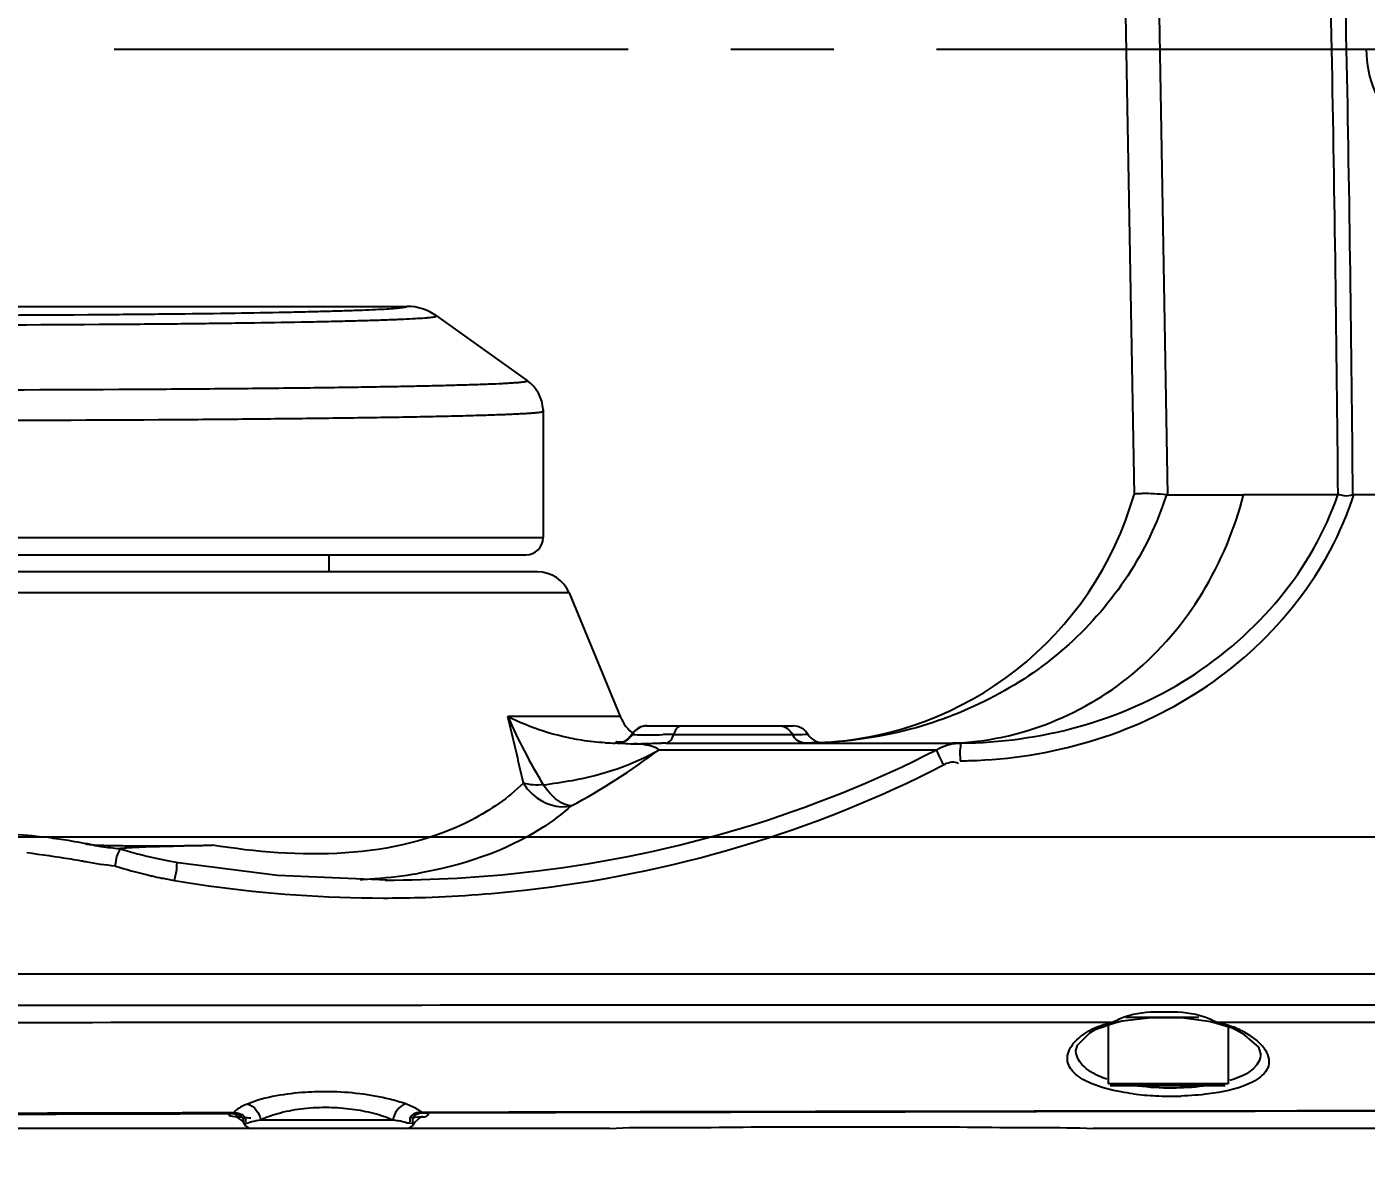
# Model space of a CAD drawing. Header units: millimetres. Extents: x 4086 to 8300, y 123 to 1549.
# Drawn here: x 6933.45 to 6953, y 441.71 to 458.33 of the extents above; entities that cross this region are included whole.
import ezdxf

# ---------------------------------------------------------------- set-up
doc = ezdxf.new("R2010")
doc.units = ezdxf.units.MM
doc.linetypes.add('CENTER', pattern=[0.6, 0.375, -0.075, 0.075, -0.075])
for name, color, linetype in [('中心线', 7, 'Continuous'), ('外形图', 7, 'Continuous'), ('尺寸标注', 7, 'Continuous')]:
    doc.layers.add(name, color=color, linetype=linetype)
doc.styles.add('思源黑', font='SourceHanSansCN-Normal.ttf')
doc.dimstyles.new('尺寸标注_1_4比例', dxfattribs={"dimtxt": 7, "dimasz": 6, "dimexe": 2, "dimexo": 1.5, "dimgap": 1, "dimtad": 1, "dimdec": 1, "dimlfac": 4, "dimdsep": 46, "dimtxsty": '思源黑', "dimcen": 0.09, "dimadec": 0, "dimazin": 0, "dimtp": 0.01, "dimtm": 0.01, "dimtfac": 1, "dimtdec": 1, "dimtofl": 0, "dimtmove": 0, "dimatfit": 3, "dimfxl": 1, "dimtolj": 1, "dimarcsym": 0})

# ---------------------------------------------------------------- blocks, each defined once
blk = doc.blocks.new('*D755')
at = {"layer": 'Defpoints', "color": 0}
for p in [(6960.112, 469.498), (6894.679, 446.498), (6960.112, 446.498)]:
    blk.add_point(p, dxfattribs=at)
at = {"layer": '尺寸标注', "color": 0, "lineweight": -2}
for p, q in [((6958.612, 469.498), (6892.679, 469.498)), ((6894.679, 463.498), (6894.679, 452.498)), ((6958.612, 446.498), (6892.679, 446.498))]:
    blk.add_line(p, q, dxfattribs=at)
at = {"layer": '尺寸标注', "color": 0}
for points in [[(6895.679, 463.498), (6893.679, 463.498), (6894.679, 469.498)], [(6893.679, 452.498), (6895.679, 452.498), (6894.679, 446.498)]]:
    blk.add_solid(points, dxfattribs=at)
at = {"layer": '尺寸标注', "color": 0, "insert": (6890.055, 457.578), "char_height": 7, "attachment_point": 5, "rotation": 90, "style": '思源黑'}
blk.add_mtext('\\A1;92', dxfattribs=at)
blk = doc.blocks.new('*D756')
at = {"layer": 'Defpoints', "color": 0}
for p in [(6960.112, 469.498), (6912.112, 449.123), (6912.112, 423.652)]:
    blk.add_point(p, dxfattribs=at)
at = {"layer": '尺寸标注', "color": 0, "lineweight": -2}
for p, q in [((6960.112, 467.998), (6960.112, 421.652)), ((6912.112, 447.623), (6912.112, 421.652)), ((6954.112, 423.652), (6918.112, 423.652))]:
    blk.add_line(p, q, dxfattribs=at)
at = {"layer": '尺寸标注', "color": 0}
for points in [[(6918.112, 424.652), (6918.112, 422.652), (6912.112, 423.652)], [(6954.112, 422.652), (6954.112, 424.652), (6960.112, 423.652)]]:
    blk.add_solid(points, dxfattribs=at)
at = {"layer": '尺寸标注', "color": 0, "insert": (6936.112, 428.276), "char_height": 7, "attachment_point": 5, "style": '思源黑'}
blk.add_mtext('\\A1;192', dxfattribs=at)
blk = doc.blocks.new('*D757')
at = {"layer": 'Defpoints', "color": 0}
for p in [(6960.112, 446.498), (6964.612, 446.498), (6964.612, 423.62)]:
    blk.add_point(p, dxfattribs=at)
at = {"layer": '尺寸标注', "color": 0, "lineweight": -2}
for p, q in [((6960.112, 444.998), (6960.112, 421.62)), ((6964.612, 444.998), (6964.612, 421.62)), ((6954.112, 423.62), (6948.112, 423.62)), ((6970.612, 423.62), (6988.905, 423.62))]:
    blk.add_line(p, q, dxfattribs=at)
at = {"layer": '尺寸标注', "color": 0}
for points in [[(6954.112, 422.62), (6954.112, 424.62), (6960.112, 423.62)], [(6970.612, 424.62), (6970.612, 422.62), (6964.612, 423.62)]]:
    blk.add_solid(points, dxfattribs=at)
at = {"layer": '尺寸标注', "color": 0, "insert": (6983.3, 428.235), "char_height": 7, "attachment_point": 5, "style": '思源黑'}
blk.add_mtext('\\A1;18', dxfattribs=at)

msp = doc.modelspace()

# ---------------------------------------------------------------- linework, layer by layer
at = {"layer": '中心线', "linetype": 'CENTER', "ltscale": 20}
msp.add_line((7074.229, 457.9978), (6904.8666, 457.9978), dxfattribs=at)
at = {"layer": '外形图'}
for p, q in [((6949.3793, 464.835), (6949.6121, 451.4978)), ((6949.8699, 464.835), (6950.1027, 451.4978)), ((6952.715, 457.9978), (6952.499, 457.9935)), ((6953.001, 457.9978), (6952.715, 457.9978)), ((6929.9371, 454.2478), (6938.9965, 454.2478)), ((6939.4326, 454.1081), (6940.7583, 453.1611)), ((6940.9864, 452.7434), (6940.9871, 452.7165)), ((6940.9871, 452.7164), (6940.9871, 450.8728)), ((6950.1027, 451.4978), (6951.2119, 451.4978)), ((6952.5897, 451.4978), (6951.2119, 451.4978)), ((6989.9215, 451.4978), (6952.8058, 451.4978)), ((6932.4914, 450.8728), (6940.9871, 450.8728)), ((6922.7077, 450.6228), (6940.7371, 450.6228)), ((6937.8621, 450.6228), (6937.8621, 450.3728)), ((6940.9058, 450.3728), (6922.3795, 450.3728)), ((6941.3678, 450.0639), (6932.0429, 450.0639)), ((6941.3678, 450.0639), (6942.1138, 448.2601)), ((6942.1138, 448.2601), (6940.472, 448.2601)), ((6942.4989, 448.1239), (6944.6371, 448.1239)), ((6942.2824, 447.999), (6942.2274, 447.9333)), ((6942.2824, 447.9989), (6942.2885, 447.9989)), ((6942.8937, 447.9989), (6944.6263, 447.9989)), ((6944.8496, 448.0024), (6944.8515, 448.0025)), ((6942.0739, 447.8739), (6942.0389, 447.8739)), ((6942.6804, 447.7758), (6946.728, 447.7758)), ((6942.7803, 447.8739), (6947.0141, 447.8739)), ((6947.0141, 447.8739), (6947.0828, 447.8739)), ((6933.7633, 446.4937), (6933.6666, 446.5068)), ((6935.7507, 446.3743), (6935.8785, 446.3773)), ((6936.0152, 446.3805), (6936.1601, 446.3845)), ((6935.3374, 446.1911), (6935.3401, 446.1905)), ((6935.5517, 446.146), (6935.3401, 446.1905)), ((6935.659, 446.1266), (6935.5517, 446.146)), ((6937.11, 445.9409), (6935.659, 446.1266)), ((6938.7108, 445.8728), (6937.11, 445.9409)), ((6938.684, 445.8728), (6938.7108, 445.8728)), ((6942.3906, 444.4978), (6920.567, 444.4978)), ((6942.614, 444.4978), (6942.3906, 444.4978)), ((6944.6119, 444.4978), (6942.614, 444.4978)), ((6946.362, 444.4978), (6944.6119, 444.4978)), ((6946.848, 444.4978), (6946.362, 444.4978)), ((6948.36, 444.4978), (6946.848, 444.4978)), ((6982.8473, 444.4978), (6948.36, 444.4978)), ((6949.2369, 444.0456), (6948.8478, 444.0456)), ((6949.3125, 444.0456), (6949.2369, 444.0456)), ((6950.0593, 444.0457), (6949.3125, 444.0456)), ((6950.8141, 444.0457), (6950.0593, 444.0457)), ((6950.9868, 444.0457), (6950.8141, 444.0457)), ((6951.3768, 444.0458), (6950.9868, 444.0457)), ((6951.4518, 444.0458), (6951.3768, 444.0458)), ((6949.0482, 443.7949), (6948.8479, 443.7949)), ((6949.2371, 443.7949), (6949.0482, 443.7949)), ((6949.0821, 443.7091), (6949.3127, 443.7853)), ((6949.2817, 443.7949), (6949.2371, 443.7949)), ((6949.2371, 443.7853), (6949.2371, 442.8978)), ((6949.3126, 443.7853), (6949.4376, 443.817)), ((6949.3126, 443.7853), (6949.3127, 443.7853)), ((6949.4376, 443.817), (6949.8631, 443.8698)), ((6949.4915, 443.8728), (6950.5601, 443.8728)), ((6949.8631, 443.8698), (6950.3062, 443.8682)), ((6950.3062, 443.8682), (6950.6979, 443.8138)), ((6950.6979, 443.8138), (6950.8144, 443.7852)), ((6950.8141, 443.7853), (6951.0437, 443.7154)), ((6950.8399, 443.795), (6950.8144, 443.7852)), ((6951.1019, 443.7962), (6950.8398, 443.7962)), ((6951.377, 443.7962), (6951.1019, 443.7962)), ((6948.9689, 443.6446), (6949.0465, 443.6911)), ((6948.9852, 443.6885), (6949.0465, 443.6911)), ((6949.0482, 443.6921), (6949.0821, 443.7091)), ((6950.9871, 443.7327), (6950.9871, 442.8978)), ((6951.0437, 443.7154), (6951.1021, 443.6892)), ((6951.1553, 443.6884), (6951.1018, 443.6894)), ((6951.1025, 443.689), (6951.1917, 443.6407)), ((6951.1917, 443.6407), (6951.4281, 443.4344)), ((6948.7649, 443.3836), (6948.7649, 443.3898)), ((6951.4281, 443.4344), (6951.4601, 443.3392)), ((6951.46, 443.3436), (6951.4601, 443.3394)), ((6950.9871, 442.8978), (6949.2371, 442.8978)), ((6949.2621, 442.8728), (6950.9408, 442.8728)), ((6936.4485, 442.4682), (6936.437, 442.4655)), ((6939.1992, 442.4135), (6939.2291, 442.4258)), ((6939.2255, 442.4798), (6939.2114, 442.4865)), ((6936.5217, 442.2478), (6931.6226, 442.2478)), ((6936.6246, 442.2478), (6936.5217, 442.2478)), ((6936.6029, 442.3479), (6936.6245, 442.3142)), ((6936.6574, 442.3205), (6936.6246, 442.3141)), ((6936.7349, 442.2478), (6936.6246, 442.2478)), ((6938.9892, 442.2478), (6936.7349, 442.2478)), ((6938.7932, 442.3706), (6936.8684, 442.3706)), ((6939.0996, 442.2478), (6938.988, 442.2478)), ((6939.0996, 442.314), (6939.0366, 442.3229)), ((6939.2291, 442.2478), (6939.0996, 442.2478)), ((6941.9571, 442.2478), (6939.2291, 442.2478)), ((6944.6121, 442.2729), (6946.3621, 442.2729))]:
    msp.add_line(p, q, dxfattribs=at)
for points in [[(6940.9871, 452.7164), (6940.9868, 452.7335), (6940.9864, 452.7434)], [(6950.1027, 451.4978), (6950.0933, 451.498), (6950.084, 451.4985)], [(6948.7649, 443.3828), (6948.7868, 443.465), (6948.9689, 443.6446)], [(6936.4718, 442.4801), (6936.4601, 442.4731), (6936.4485, 442.4682)], [(6936.5217, 442.4215), (6936.4959, 442.4257), (6936.5142, 442.4187), (6936.6029, 442.3479)], [(6939.0996, 442.3142), (6939.1145, 442.3385), (6939.1992, 442.4135)], [(6939.2533, 442.4725), (6939.2395, 442.4751), (6939.2255, 442.4798)]]:
    msp.add_lwpolyline(points, dxfattribs=at)
for centre, radius, start, end in [((6385.9379, 446.828), 566.671, 1.129011, 1.820987), ((6385.28, 446.8218), 567.5451, 1.128338, 1.819873), ((6386.2111, 446.8328), 566.3979, 0.471915, 1.12907), ((6385.5181, 446.8257), 567.307, 0.471733, 1.128416), ((6938.9964, 453.4971), 0.7507, 54.47568, 89.98067), ((6931.6154, 896.2817), 442.3054, 269.554159, 270.428604), ((6931.6153, 856.3889), 402.2704, 269.536723, 270.445336), ((6940.4408, 452.7165), 0.5463, 2.82327, 54.46667), ((6931.6031, 1059.6855), 606.6565, 269.6704033, 270.3667102), ((6931.6808, 1064.6207), 612.0369, 270.0476899, 270.3654774), ((6944.8052, 452.8739), 5, 272.34122, 344.03247), ((6940.7371, 450.8728), 0.25, 270, 0), ((6940.9058, 449.8728), 0.5, 22.4674, 90), ((6867.2648, 430.5309), 75.3234, 12.854379, 13.613698), ((6942.6914, 448.4989), 0.625, 202.4674, 232.73663), ((6942.4991, 447.8731), 0.2508, 90.05292, 103.85295), ((6942.5042, 447.8754), 0.2485, 90.05194, 103.91544), ((6944.6371, 447.8739), 0.25, 30.95209, 90), ((6942.04, 450.7099), 2.836, 267.07226, 269.97687), ((6942.4808, 452.0329), 4.0411, 269.73214, 270.86853), ((6942.935, 439.8645), 8.1347, 90.66837, 91.4136), ((6942.8946, 442.9752), 5.0238, 90.01105, 90.62238), ((6944.6263, 455.0679), 7.0689, 269.99994, 270.59734), ((6944.6264, 455.0799), 7.081, 270.59539, 271.80621), ((6945.0659, 448.1311), 0.25, 210.95209, 273.14644), ((6936.7045, 455.7092), 9.9323, 298.20636, 306.98962), ((6942.2894, 449.6165), 1.7523, 269.16533, 269.74417), ((6942.2892, 449.5743), 1.71, 269.74384, 270.54235), ((6942.0649, 444.4505), 3.4223, 84.8928, 85.97558), ((6942.7818, 443.8927), 3.9812, 90.02186, 90.96061), ((6947.0881, 447.1623), 0.7116, 90.42971, 93.7921), ((6950.4691, 449.4472), 4.1007, 206.35956, 207.46927), ((6947.0289, 454.3977), 6.7833, 270.37514, 272.47526), ((6931.8408, 432.5745), 14.0506, 80.91173, 82.1308), ((6934.5414, 447.9925), 1.6074, 261.63146, 264.41617), ((6935.2582, 450.8732), 4.5648, 259.50863, 260.25365), ((6935.1069, 449.9987), 3.6774, 260.27027, 261.10863), ((6935.1124, 450.059), 3.7377, 261.16842, 263.25582), ((6935.3862, 452.3932), 6.0879, 263.27675, 264.50871), ((6935.1969, 468.4515), 22.0783, 268.89609, 269.29541), ((6935.2594, 473.7211), 27.3483, 269.3003, 269.77315), ((6935.2823, 479.0145), 32.6418, 269.76968, 270.42015), ((6935.2727, 480.8365), 34.4638, 270.41397, 270.92951), ((6935.2823, 480.3153), 33.9425, 270.92758, 271.48205), ((6934.8595, 492.1072), 45.7413, 271.27649, 271.44778), ((6931.7637, 432.2055), 14.1647, 80.50999, 83.15644), ((6932.15, 434.5625), 11.7763, 79.7285, 80.47304), ((6931.8244, 432.7677), 13.6003, 79.45515, 79.72696), ((6937.5408, 445.5329), 2.8534, 168.15834, 169.00086), ((6936.7931, 452.588), 6.8246, 256.63382, 257.19309), ((6936.6829, 452.0993), 6.3236, 257.18491, 258.45708), ((6938.0194, 452.7822), 6.9059, 274.26363, 279.49785), ((6938.6847, 464.2101), 18.3373, 270.40301, 276.9602), ((6936.5512, 451.4502), 5.6612, 258.44868, 260.34467), ((6938.6318, 463.7177), 18.104, 260.36502, 261.97074), ((6938.6674, 464.0064), 18.3948, 261.98639, 269.97565), ((6937.9439, 453.7192), 7.846, 272.71895, 273.25697), ((6937.9562, 453.5087), 7.6352, 273.25451, 274.33103), ((6938.684, 464.2334), 18.3606, 270.0836, 270.4045), ((6938.6696, 464.119), 18.5074, 269.96898, 271.56583), ((6938.671, 464.0873), 18.4756, 271.56433, 276.35724), ((6950.4182, 441.9371), 1.9051, 73.76603, 77.21313), ((6950.6533, 442.657), 1.1474, 66.433, 69.42478), ((6950.7403, 442.8569), 0.9294, 63.47906, 66.4278), ((6950.4635, 442.3039), 1.5478, 60.64975, 63.44807), ((6950.1277, 446.9024), 4.1823, 262.77458, 267.26073), ((6950.1567, 447.3895), 4.6702, 267.19093, 271.74473), ((6936.708, 442.2645), 0.3204, 127.46924, 131.41362), ((6937.8075, 439.6711), 2.8811, 88.915, 96.23836), ((6937.8092, 439.5892), 2.9629, 82.43592, 88.97826), ((6938.882, 442.0702), 0.5315, 56.53747, 59.08646), ((6985.19, -18931.0527), 19373.5797, 90.01505478, 90.1358542), ((6936.7349, 442.3728), 0.125, 208.0021, 270), ((6938.4401, 439.9159), 2.48, 79.9378, 81.81426), ((6938.9892, 442.3728), 0.125, 270, 331.99769), ((6939.0617, 442.5601), 0.239, 253.75357, 257.43924)]:
    msp.add_arc(centre, radius, start, end, dxfattribs=at)
for points, knots in [([(6953.001, 457.9978), (6953.0011, 457.5836), (6953.353, 456.7207), (6954.6252, 456.2023), (6955.8974, 456.7206), (6956.2495, 457.5835), (6956.2495, 457.9978)], [0, 0, 0, 0, 0.250035, 0.4999989, 0.7499467, 1, 1, 1, 1]), ([(6934.7419, 454.1306), (6935.0472, 454.1331), (6935.6305, 454.1387), (6936.459, 454.1496), (6937.0911, 454.1605), (6937.5438, 454.1704), (6937.8396, 454.1779), (6938.104, 454.1857), (6938.3356, 454.1938), (6938.5333, 454.2021), (6938.6961, 454.2106), (6938.8231, 454.219), (6938.9066, 454.2269), (6938.9545, 454.2332), (6938.9775, 454.2381), (6938.99, 454.2409), (6938.9969, 454.2459), (6938.9965, 454.2478)], [0, 0, 0, 0, 0.2149543, 0.4107666, 0.5834983, 0.6601031, 0.7296738, 0.7918608, 0.8463509, 0.8928749, 0.9312039, 0.9611438, 0.9825627, 0.9900588, 0.9954048, 0.9986256, 1, 1, 1, 1]), ([(6934.924, 453.9887), (6935.247, 453.9912), (6935.8644, 453.9969), (6936.7415, 454.008), (6937.4106, 454.0192), (6937.8901, 454.0292), (6938.2035, 454.0368), (6938.4837, 454.0448), (6938.7292, 454.0531), (6938.939, 454.0615), (6939.1118, 454.0702), (6939.2324, 454.0779), (6939.3096, 454.0844), (6939.3533, 454.089), (6939.3868, 454.0932), (6939.4116, 454.0981), (6939.425, 454.1012), (6939.4329, 454.106), (6939.4326, 454.1081)], [0, 0, 0, 0, 0.2147019, 0.4103219, 0.582931, 0.6595024, 0.7290614, 0.791257, 0.8457785, 0.8923542, 0.9307559, 0.9607898, 0.9726252, 0.9823239, 0.9898785, 0.9952913, 0.9985924, 1, 1, 1, 1]), ([(6935.4858, 453.0415), (6935.8629, 453.044), (6936.5837, 453.0497), (6937.4616, 453.0592), (6938.1086, 453.068), (6938.5465, 453.0748), (6938.9496, 453.082), (6939.3159, 453.0897), (6939.6436, 453.0977), (6939.9309, 453.1059), (6940.1765, 453.1144), (6940.3546, 453.122), (6940.4752, 453.1284), (6940.5491, 453.1328), (6940.6116, 453.1373), (6940.6632, 453.1419), (6940.7028, 453.1462), (6940.7326, 453.1509), (6940.7481, 453.1545), (6940.7583, 453.1586), (6940.7583, 453.1611)], [0, 0, 0, 0, 0.2143976, 0.409784, 0.4991074, 0.5822444, 0.6587785, 0.7283262, 0.7905394, 0.8451073, 0.8917577, 0.9302591, 0.9463934, 0.9604231, 0.9723322, 0.982108, 0.9897426, 0.9952352, 0.9986044, 1, 1, 1, 1]), ([(6935.5848, 452.5963), (6935.9712, 452.5988), (6936.7096, 452.6046), (6937.609, 452.6141), (6938.2719, 452.6229), (6938.7206, 452.6298), (6939.1336, 452.6371), (6939.5089, 452.6447), (6939.8446, 452.6527), (6940.139, 452.661), (6940.3907, 452.6696), (6940.5731, 452.6772), (6940.6967, 452.6836), (6940.7725, 452.6881), (6940.8366, 452.6926), (6940.8895, 452.6972), (6940.93, 452.7016), (6940.9607, 452.7062), (6940.9765, 452.7098), (6940.9871, 452.7139), (6940.9871, 452.7164)], [0, 0, 0, 0, 0.2143871, 0.409762, 0.4990804, 0.5822133, 0.6587442, 0.7282903, 0.7905034, 0.845073, 0.891727, 0.9302339, 0.9463716, 0.9604052, 0.9723187, 0.9820991, 0.9897383, 0.9952354, 0.9986086, 1, 1, 1, 1]), ([(6950.0841, 451.4984), (6949.8231, 450.6684), (6948.8047, 449.1356), (6947.194, 448.3015), (6946.3511, 448.0762)], [0, 0, 0, 0, 0.4993298, 1, 1, 1, 1]), ([(6946.8768, 447.8739), (6947.842, 447.8739), (6949.8794, 448.6533), (6950.9555, 450.5045), (6951.2119, 451.4978)], [0, 0, 0, 0, 0.4847474, 1, 1, 1, 1]), ([(6947.0828, 447.8738), (6948.238, 447.8814), (6950.5883, 448.4965), (6952.2214, 450.4096), (6952.5867, 451.4978)], [0, 0, 0, 0, 0.5015835, 1, 1, 1, 1]), ([(6947.3219, 447.6207), (6948.4985, 447.6716), (6950.871, 448.3849), (6952.4679, 450.3809), (6952.8185, 451.4978)], [0, 0, 0, 0, 0.5015176, 1, 1, 1, 1]), ([(6950.084, 451.4985), (6949.9682, 451.5064), (6949.8095, 451.5214), (6949.6718, 451.5103), (6949.6155, 451.5098), (6949.6123, 451.4985)], [0, 0, 0, 0, 0.7346393, 0.9256773, 1, 1, 1, 1]), ([(6952.8058, 451.4964), (6952.764, 451.4869), (6952.6899, 451.4669), (6952.6197, 451.4974), (6952.5897, 451.4974)], [0, 0, 0, 0, 0.5884527, 1, 1, 1, 1]), ([(6941.8952, 447.8776), (6941.7786, 447.8835), (6941.2881, 447.9373), (6940.8074, 448.0893), (6940.472, 448.2601)], [0, 0, 0, 0, 0.2367026, 1, 1, 1, 1]), ([(6942.1369, 447.8851), (6942.1191, 447.8866), (6942.0965, 447.8807), (6942.0503, 447.8992), (6942.0509, 447.8752), (6942.0546, 447.8746)], [0, 0, 0, 0, 0.5571012, 0.8818167, 1, 1, 1, 1]), ([(6942.2274, 447.9333), (6942.2384, 447.9426), (6942.2587, 447.963), (6942.2753, 447.9866), (6942.2824, 447.9989)], [0, 0, 0, 0, 0.5021606, 1, 1, 1, 1]), ([(6942.2885, 447.9989), (6942.2931, 447.9989), (6942.3049, 447.998), (6942.3168, 447.9972), (6942.3241, 447.9967)], [0, 0, 0, 0, 0.3873836, 1, 1, 1, 1]), ([(6940.9898, 447.2634), (6941.1317, 447.2824), (6941.7152, 447.3671), (6942.2936, 447.5509), (6942.6804, 447.7758)], [0, 0, 0, 0, 0.2425296, 1, 1, 1, 1]), ([(6942.0721, 447.8741), (6942.0835, 447.8738), (6942.1475, 447.8709), (6942.2113, 447.8652), (6942.2639, 447.8644)], [0, 0, 0, 0, 0.1794996, 1, 1, 1, 1]), ([(6946.728, 447.7758), (6946.7303, 447.7682), (6946.75, 447.7172), (6946.7741, 447.6682), (6946.7948, 447.6264)], [0, 0, 0, 0, 0.1453912, 1, 1, 1, 1]), ([(6947.0828, 447.8738), (6947.0759, 447.8731), (6947.0823, 447.8342), (6947.0663, 447.7651), (6947.0728, 447.6754), (6947.0733, 447.6145)], [0, 0, 0, 0, 0.079615, 0.2970848, 1, 1, 1, 1]), ([(6947.024, 447.5883), (6947.0276, 447.5865), (6947.0349, 447.5824), (6947.0418, 447.5778), (6947.0453, 447.5753)], [0, 0, 0, 0, 0.4862411, 1, 1, 1, 1]), ([(6940.7005, 447.2883), (6940.4789, 447.0719), (6939.1586, 446.1586), (6937.4106, 446.1799), (6936.1601, 446.3842)], [0, 0, 0, 0, 0.1964394, 1, 1, 1, 1]), ([(6940.7006, 447.2878), (6940.7371, 447.2263), (6940.9032, 447.016), (6941.2109, 446.9097), (6941.4012, 446.9575)], [0, 0, 0, 0, 0.267026, 1, 1, 1, 1]), ([(6941.4012, 446.9575), (6941.368, 446.9575), (6941.1948, 447.0035), (6941.0699, 447.1469), (6940.9898, 447.2634)], [0, 0, 0, 0, 0.1898068, 1, 1, 1, 1]), ([(6941.399, 446.9563), (6941.2627, 446.8364), (6940.602, 446.3426), (6939.7903, 446.0774), (6939.1589, 445.9709)], [0, 0, 0, 0, 0.2208569, 1, 1, 1, 1]), ([(6932.5979, 446.4621), (6932.6077, 446.5055), (6932.7289, 446.5194), (6932.8906, 446.5466), (6933.2191, 446.5496), (6933.4867, 446.5305), (6933.6666, 446.5068)], [0, 0, 0, 0, 0.1229908, 0.2463386, 0.4978673, 1, 1, 1, 1]), ([(6934.8005, 446.3324), (6934.8131, 446.311), (6934.7511, 446.2363), (6934.7581, 446.166), (6934.7482, 446.1184)], [0, 0, 0, 0, 0.3388665, 1, 1, 1, 1]), ([(6934.7995, 446.3327), (6934.807, 446.3349), (6934.8528, 446.3411), (6934.8984, 446.3448), (6934.9365, 446.3474)], [0, 0, 0, 0, 0.1688905, 1, 1, 1, 1]), ([(6935.659, 446.1265), (6935.6332, 446.1295), (6935.6456, 445.9849), (6935.6119, 445.9304), (6935.6017, 445.8692)], [0, 0, 0, 0, 0.2940982, 1, 1, 1, 1]), ([(6980.0793, 444.1302), (6975.3088, 444.0125), (6965.7644, 444.0659), (6956.2224, 444.046), (6951.4518, 444.0458)], [0, 0, 0, 0, 0.5000733, 1, 1, 1, 1]), ([(6949.2817, 443.7949), (6949.2865, 443.7911), (6949.2964, 443.7847), (6949.3078, 443.7809), (6949.3134, 443.7808)], [0, 0, 0, 0, 0.5272618, 1, 1, 1, 1]), ([(6949.4684, 443.875), (6949.4793, 443.8792), (6949.5013, 443.8873), (6949.5235, 443.8945), (6949.5348, 443.8979)], [0, 0, 0, 0, 0.4980115, 1, 1, 1, 1]), ([(6949.5348, 443.8979), (6949.7013, 443.9484), (6950.055, 443.9559), (6950.4082, 443.948), (6950.5758, 443.8984)], [0, 0, 0, 0, 0.4989074, 1, 1, 1, 1]), ([(6950.5758, 443.8984), (6950.5875, 443.8949), (6950.6107, 443.8875), (6950.6336, 443.8793), (6950.6449, 443.8751)], [0, 0, 0, 0, 0.5012167, 1, 1, 1, 1]), ([(6980.0999, 443.8768), (6978.3284, 443.7524), (6974.7203, 443.8154), (6968.479, 443.7877), (6960.6793, 443.7995), (6954.7077, 443.7962), (6951.377, 443.7962)], [0, 0, 0, 0, 0.1854769, 0.3762699, 0.6521225, 1, 1, 1, 1]), ([(6948.702, 443.454), (6948.7172, 443.4757), (6948.7964, 443.5707), (6948.9004, 443.642), (6948.9852, 443.6885)], [0, 0, 0, 0, 0.2151403, 1, 1, 1, 1]), ([(6949.0989, 443.0129), (6949.0487, 443.0352), (6948.8995, 443.1099), (6948.7653, 443.267), (6948.7647, 443.3828)], [0, 0, 0, 0, 0.3214843, 1, 1, 1, 1]), ([(6951.4562, 443.4802), (6951.4663, 443.4699), (6951.4854, 443.4494), (6951.503, 443.4275), (6951.5111, 443.4166)], [0, 0, 0, 0, 0.5139988, 1, 1, 1, 1]), ([(6951.4602, 443.3393), (6951.4603, 443.2994), (6951.4032, 443.0893), (6951.1715, 442.9963), (6951.0112, 442.9466)], [0, 0, 0, 0, 0.1921281, 1, 1, 1, 1]), ([(6949.6017, 442.7533), (6949.5431, 442.7608), (6949.3344, 442.7928), (6949.1269, 442.8446), (6948.9868, 442.9041)], [0, 0, 0, 0, 0.2795075, 1, 1, 1, 1]), ([(6951.4057, 442.9623), (6951.3642, 442.9356), (6951.1428, 442.8246), (6950.8957, 442.7775), (6950.7001, 442.7523)], [0, 0, 0, 0, 0.2000099, 1, 1, 1, 1]), ([(6937.8656, 442.7833), (6937.7509, 442.7849), (6937.3487, 442.7738), (6936.9409, 442.7117), (6936.6731, 442.6045)], [0, 0, 0, 0, 0.2846428, 1, 1, 1, 1]), ([(6938.982, 442.6048), (6938.9065, 442.6319), (6938.5433, 442.7378), (6938.1631, 442.7789), (6937.8656, 442.7833)], [0, 0, 0, 0, 0.2123637, 1, 1, 1, 1]), ([(6936.437, 442.4655), (6936.4248, 442.4624), (6936.3702, 442.436), (6936.5857, 442.413), (6936.6431, 442.4078), (6936.7215, 442.4032)], [0, 0, 0, 0, 0.1045746, 0.3457827, 1, 1, 1, 1]), ([(6936.4961, 442.5048), (6936.4916, 442.5009), (6936.4832, 442.4929), (6936.4754, 442.4844), (6936.4718, 442.4801)], [0, 0, 0, 0, 0.5174063, 1, 1, 1, 1]), ([(6936.6365, 442.4041), (6936.6407, 442.3952), (6936.6461, 442.3741), (6936.6441, 442.3525), (6936.6417, 442.3413)], [0, 0, 0, 0, 0.4598691, 1, 1, 1, 1]), ([(6939.0386, 442.4054), (6939.0946, 442.409), (6939.1814, 442.428), (6939.2798, 442.4124), (6939.3355, 442.4689), (6939.275, 442.4687), (6939.2533, 442.4725)], [0, 0, 0, 0, 0.4754191, 0.7469685, 0.8137177, 1, 1, 1, 1]), ([(6939.0479, 442.4079), (6939.0453, 442.4023), (6939.0412, 442.3898), (6939.0399, 442.3767), (6939.0399, 442.37)], [0, 0, 0, 0, 0.4802241, 1, 1, 1, 1]), ([(6939.2114, 442.4865), (6939.2059, 442.4912), (6939.194, 442.5006), (6939.1816, 442.5093), (6939.175, 442.5136)], [0, 0, 0, 0, 0.481627, 1, 1, 1, 1]), ([(6936.6036, 442.3963), (6936.6078, 442.3872), (6936.6133, 442.3652), (6936.6113, 442.3428), (6936.609, 442.331)], [0, 0, 0, 0, 0.454915, 1, 1, 1, 1]), ([(6936.6672, 442.3219), (6936.6655, 442.3216), (6936.6623, 442.321), (6936.659, 442.3206), (6936.6574, 442.3205)], [0, 0, 0, 0, 0.512131, 1, 1, 1, 1]), ([(6936.6896, 442.3286), (6936.6857, 442.3272), (6936.6784, 442.3246), (6936.6708, 442.3227), (6936.6672, 442.3219)], [0, 0, 0, 0, 0.5260436, 1, 1, 1, 1]), ([(6936.7056, 442.3343), (6936.7028, 442.3334), (6936.6975, 442.3316), (6936.6921, 442.3296), (6936.6896, 442.3286)], [0, 0, 0, 0, 0.515643, 1, 1, 1, 1]), ([(6936.7327, 442.3425), (6936.728, 442.3412), (6936.7189, 442.3386), (6936.7099, 442.3357), (6936.7056, 442.3343)], [0, 0, 0, 0, 0.5192569, 1, 1, 1, 1]), ([(6939.0366, 442.3229), (6939.0322, 442.3231), (6939.0232, 442.3241), (6939.0143, 442.3258), (6939.0098, 442.3268)], [0, 0, 0, 0, 0.4825966, 1, 1, 1, 1]), ([(6939.0399, 442.37), (6939.0399, 442.3658), (6939.0403, 442.3573), (6939.0416, 442.3488), (6939.0425, 442.3445)], [0, 0, 0, 0, 0.4816624, 1, 1, 1, 1]), ([(6939.0889, 442.4007), (6939.0857, 442.3933), (6939.0812, 442.3765), (6939.0813, 442.3591), (6939.0822, 442.35)], [0, 0, 0, 0, 0.4667509, 1, 1, 1, 1]), ([(6939.0822, 442.35), (6939.0825, 442.3475), (6939.0832, 442.3424), (6939.0841, 442.3373), (6939.0847, 442.3347)], [0, 0, 0, 0, 0.4885168, 1, 1, 1, 1]), ([(6941.9571, 442.2478), (6942.2153, 442.2655), (6943.1014, 442.2516), (6943.9858, 442.2729), (6944.6121, 442.2729)], [0, 0, 0, 0, 0.292441, 1, 1, 1, 1]), ([(6946.3621, 442.2729), (6946.9883, 442.2729), (6947.873, 442.2572), (6948.7586, 442.2608), (6949.0171, 442.2478)], [0, 0, 0, 0, 0.7075522, 1, 1, 1, 1])]:
    msp.add_open_spline(points, degree=3, knots=knots, dxfattribs=at)
for points in [[(6940.472, 448.2601), (6940.6212, 447.9167), (6940.7986, 447.5853), (6940.9898, 447.2634)], [(6942.4391, 448.1166), (6942.3756, 448.101), (6942.3151, 448.0555), (6942.2824, 447.9989)], [(6942.4444, 448.1166), (6942.3812, 448.101), (6942.3209, 448.0554), (6942.2885, 447.9989)], [(6943.0071, 448.1239), (6942.9508, 448.1239), (6942.9099, 448.0528), (6942.8937, 447.9989)], [(6944.4474, 448.1239), (6944.5202, 448.1239), (6944.595, 448.0646), (6944.6263, 447.9989)], [(6946.3511, 448.0762), (6945.849, 447.942), (6945.3249, 447.8744), (6944.8052, 447.8739)], [(6942.066, 447.8739), (6942.1233, 447.8739), (6942.1837, 447.8961), (6942.2274, 447.9333)], [(6942.073, 447.8739), (6942.156, 447.8739), (6942.2471, 447.9269), (6942.2885, 447.9989)], [(6942.3241, 447.9967), (6942.3699, 447.9935), (6942.4159, 447.9922), (6942.4619, 447.9919)], [(6942.542, 447.9923), (6942.6061, 447.9932), (6942.6702, 447.9952), (6942.7343, 447.9967)], [(6942.7803, 447.8739), (6942.8365, 447.8739), (6942.8774, 447.9451), (6942.8937, 447.9989)], [(6944.8052, 447.8739), (6944.7324, 447.8739), (6944.6576, 447.9333), (6944.6263, 447.9989)], [(6940.9068, 446.008), (6942.9197, 446.2539), (6944.9257, 446.8461), (6946.728, 447.7758)], [(6942.3049, 447.8639), (6942.3583, 447.8634), (6942.4116, 447.8645), (6942.465, 447.866)], [(6942.5315, 447.8373), (6942.4782, 447.8485), (6942.4238, 447.8543), (6942.3695, 447.8592)], [(6942.465, 447.866), (6942.5483, 447.8684), (6942.6317, 447.872), (6942.7151, 447.8734)], [(6942.6804, 447.7758), (6942.6381, 447.8088), (6942.5841, 447.8262), (6942.5315, 447.8373)], [(6946.728, 447.7758), (6946.822, 447.8315), (6946.9321, 447.8651), (6947.0411, 447.8724)], [(6940.7167, 445.7253), (6942.831, 445.961), (6944.9429, 446.575), (6946.8308, 447.5556)], [(6946.8308, 447.5556), (6946.8888, 447.5857), (6946.9658, 447.618), (6947.024, 447.5883)], [(6940.9898, 447.2634), (6940.8932, 447.2575), (6940.7931, 447.2594), (6940.7006, 447.2878)], [(6934.427, 446.3847), (6934.3049, 446.4072), (6934.1827, 446.4292), (6934.0602, 446.4488)], [(6934.385, 446.3927), (6934.5133, 446.3802), (6934.6426, 446.3797), (6934.7715, 446.3773)], [(6934.7995, 446.3327), (6934.9774, 446.2805), (6935.1567, 446.2326), (6935.3374, 446.1911)], [(6934.9365, 446.3474), (6935.005, 446.3521), (6935.0736, 446.355), (6935.1421, 446.3576)], [(6935.1421, 446.3576), (6935.273, 446.3626), (6935.4039, 446.366), (6935.5347, 446.3692)], [(6935.5347, 446.3692), (6935.6067, 446.371), (6935.6787, 446.3726), (6935.7507, 446.3743)], [(6934.7399, 446.0773), (6934.5969, 446.0909), (6934.4545, 446.1121), (6934.3133, 446.1384)], [(6934.7399, 446.0773), (6934.8971, 446.0299), (6935.0556, 445.9863), (6935.2154, 445.9483)], [(6948.8478, 444.0456), (6943.141, 444.0453), (6937.4341, 444.0451), (6931.7272, 444.0439)], [(6948.8479, 443.7949), (6943.1452, 443.7945), (6937.4425, 443.7939), (6931.7398, 443.7905)], [(6949.1682, 443.7638), (6949.2056, 443.7756), (6949.2435, 443.7858), (6949.2817, 443.7949)], [(6949.2817, 443.7949), (6949.3443, 443.8208), (6949.4051, 443.8509), (6949.4684, 443.875)], [(6950.6449, 443.8751), (6950.7108, 443.8506), (6950.7744, 443.8204), (6950.8399, 443.795)], [(6948.9852, 443.6885), (6949.043, 443.7202), (6949.1052, 443.744), (6949.1682, 443.7638)], [(6950.9508, 443.7663), (6950.9864, 443.7558), (6951.0218, 443.7443), (6951.0565, 443.7312)], [(6951.2221, 443.653), (6951.256, 443.6339), (6951.2893, 443.6134), (6951.3214, 443.5914)], [(6951.3214, 443.5914), (6951.3694, 443.5584), (6951.4153, 443.5217), (6951.4562, 443.4802)], [(6948.6426, 443.2239), (6948.6273, 443.3016), (6948.6566, 443.3891), (6948.702, 443.454)], [(6951.5111, 443.4166), (6951.5637, 443.3458), (6951.5989, 443.2442), (6951.574, 443.1596)], [(6948.7573, 443.0412), (6948.7035, 443.0889), (6948.6564, 443.1533), (6948.6426, 443.2239)], [(6948.9868, 442.9041), (6948.9048, 442.9389), (6948.824, 442.9821), (6948.7573, 443.0412)], [(6949.2174, 442.967), (6949.1773, 442.9806), (6949.1376, 442.9958), (6949.0989, 443.0129)], [(6951.574, 443.1596), (6951.5496, 443.0767), (6951.4784, 443.0091), (6951.4057, 442.9623)], [(6950.1695, 442.8365), (6950.0014, 442.8358), (6949.8329, 442.8454), (6949.6663, 442.8675)], [(6950.6221, 442.8654), (6950.4721, 442.846), (6950.3206, 442.8371), (6950.1695, 442.8365)], [(6936.6731, 442.6045), (6936.6169, 442.582), (6936.5611, 442.5557), (6936.5131, 442.5188)], [(6936.6731, 442.6045), (6936.772, 442.5815), (6936.852, 442.4709), (6936.8684, 442.3706)], [(6938.982, 442.6048), (6938.8845, 442.5812), (6938.8105, 442.4694), (6938.7932, 442.3706)], [(6939.155, 442.5262), (6939.1007, 442.5588), (6939.0416, 442.5834), (6938.982, 442.6048)], [(6950.7001, 442.7523), (6950.5671, 442.7352), (6950.433, 442.7255), (6950.2989, 442.7214)], [(6931.6227, 442.4526), (6933.2274, 442.4571), (6934.8322, 442.4613), (6936.437, 442.4655)], [(6931.6411, 442.4678), (6933.2513, 442.4722), (6934.8616, 442.4764), (6936.4718, 442.4805)], [(6936.437, 442.4655), (6936.4971, 442.4647), (6936.5783, 442.4509), (6936.6036, 442.3963)], [(6936.4718, 442.4801), (6936.5321, 442.4757), (6936.611, 442.4589), (6936.6365, 442.4041)], [(6937.1525, 442.4729), (6937.0551, 442.4473), (6936.9589, 442.4148), (6936.8684, 442.3706)], [(6937.4944, 442.5351), (6937.3793, 442.5224), (6937.2645, 442.5023), (6937.1525, 442.4729)], [(6938.5186, 442.4641), (6938.4137, 442.4917), (6938.3067, 442.5121), (6938.1993, 442.5264)], [(6938.7932, 442.3706), (6938.7046, 442.4093), (6938.6121, 442.4395), (6938.5186, 442.4641)], [(6939.2114, 442.4865), (6939.1512, 442.4816), (6939.073, 442.463), (6939.0479, 442.4079)], [(6939.2533, 442.4725), (6939.1935, 442.4715), (6939.1127, 442.4556), (6939.0889, 442.4007)], [(6939.2114, 442.4865), (6952.8408, 442.5174), (6966.4702, 442.5153), (6980.0996, 442.5359)], [(6936.8684, 442.3706), (6936.8228, 442.3633), (6936.7773, 442.3548), (6936.7327, 442.3425)], [(6938.9949, 442.3307), (6938.955, 442.3422), (6938.9143, 442.3505), (6938.8734, 442.3578)], [(6980.0996, 442.2479), (6969.7388, 442.2432), (6959.3779, 442.2478), (6949.0171, 442.2478)]]:
    msp.add_open_spline(points, degree=3, dxfattribs=at)

# ---------------------------------------------------------------- dimensions: what is measured, and where the dimension line sits
at = {"layer": '尺寸标注'}
dim = msp.add_linear_dim(base=(6894.6791, 446.4978), p1=(6960.1121, 469.4978), p2=(6960.1121, 446.4978), angle=90, dimstyle='尺寸标注_1_4比例', dxfattribs=at)
dim.commit()
dim.dimension.update_dxf_attribs({"geometry": '*D755', "text_midpoint": (6894.6791, 457.5781), "dimtype": 160})
dim = msp.add_linear_dim(base=(6912.1121, 423.6521), p1=(6960.1121, 469.4978), p2=(6912.1121, 449.1228), dimstyle='尺寸标注_1_4比例', dxfattribs=at)
dim.commit()
dim.dimension.update_dxf_attribs({"geometry": '*D756', "text_midpoint": (6936.1121, 428.2765)})
dim = msp.add_linear_dim(base=(6964.6121, 423.6203), p1=(6960.1121, 446.4978), p2=(6964.6121, 446.4978), dimstyle='尺寸标注_1_4比例', dxfattribs=at)
dim.commit()
dim.dimension.update_dxf_attribs({"geometry": '*D757', "text_midpoint": (6983.3001, 423.6203), "dimtype": 160})

doc.saveas('drawing.dxf')
